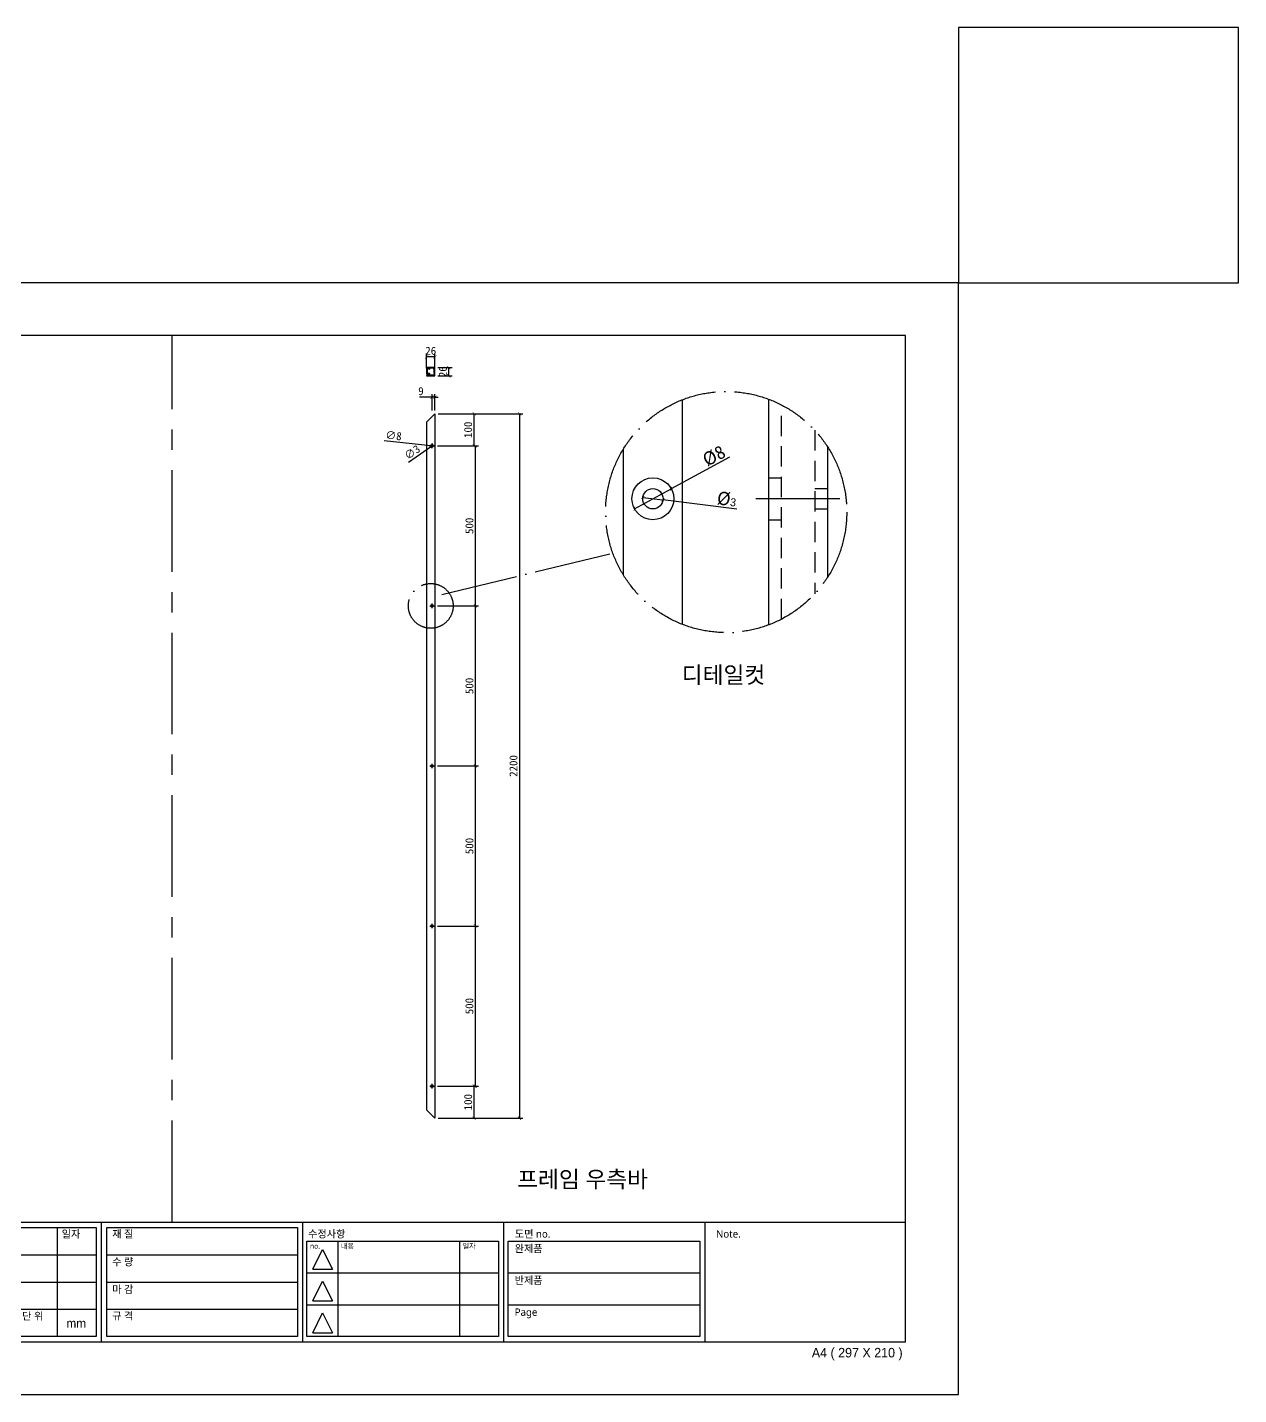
# Model space of a CAD drawing. Header units: millimetres. Extents: x -44117 to 256353, y -2095463 to 65325.
# Drawn here: x -32297 to -28514, y 7428 to 11699 of the extents above; entities that cross this region are included whole.
import ezdxf

# ---------------------------------------------------------------- set-up
doc = ezdxf.new("R2010")
doc.units = ezdxf.units.MM
doc.header["$LTSCALE"] = 10
for name, pattern in [('ACAD_ISO04W100', [30, 24, -3, 0, -3]), ('CENTER', [50.8, 31.75, -6.35, 6.35, -6.35]), ('HIDDEN', [9.525, 6.35, -3.175])]:
    doc.linetypes.add(name, pattern=pattern)
for name, color, linetype in [('cen', 1, 'CENTER'), ('도면층1', 7, 'HIDDEN'), ('도면층2', 3, 'CENTER')]:
    doc.layers.add(name, color=color, linetype=linetype)
doc.styles.add('고딕', font='')
doc.styles.get('고딕').set_extended_font_data('HYgtrE')
doc.dimstyles.new('ISO-25', dxfattribs={"dimtxt": 2.5, "dimasz": 2.5, "dimexe": 1, "dimexo": 1, "dimtad": 1, "dimtxsty": 'Standard', "dimblk": 'ARCHTICK', "dimcen": 2.5, "dimadec": 0, "dimazin": 0, "dimtfac": 1, "dimtmove": 0, "dimatfit": 3, "dimfxl": 0, "dimarcsym": 0})

# ---------------------------------------------------------------- blocks, each defined once
blk = doc.blocks.new('_ArchTick')
at = {"color": 0, "linetype": 'ByBlock', "const_width": 0.15}
blk.add_lwpolyline([(-0.5, -0.5), (0.5, 0.5)], dxfattribs=at)
blk = doc.blocks.new('*D196')
at = {"color": 0, "lineweight": -2}
for p, q in [((-31014.1, 10491.6), (-30749.9, 10491.6)), ((-30759.9, 10491.6), (-30759.9, 8291.6)), ((-31014.1, 8291.6), (-30749.9, 8291.6))]:
    blk.add_line(p, q, dxfattribs=at)
at = {"layer": 'Defpoints', "color": 0}
for p in [(-31024.1, 10491.6), (-31024.1, 8291.6), (-30759.9, 8291.6)]:
    blk.add_point(p, dxfattribs=at)
at = {"color": 0, "lineweight": -2, "xscale": 10, "yscale": 10, "zscale": 10}
for p, rotation in [((-30759.9, 10491.6), 90), ((-30759.9, 8291.6), 270)]:
    blk.add_blockref('_ArchTick', p, dxfattribs=dict(at, rotation=rotation))
at = {"color": 0, "insert": (-30778.7, 9391.6), "char_height": 25, "attachment_point": 5, "rotation": 90}
blk.add_mtext('2200', dxfattribs=at)
blk = doc.blocks.new('_None')
blk = doc.blocks.new('*D197')
at = {"color": 0, "lineweight": -2}
for p, q in [((-31016.1, 8391.6), (-30891.5, 8391.6)), ((-30901.5, 8291.6), (-30901.5, 8391.6)), ((-31014.1, 8291.6), (-30891.5, 8291.6))]:
    blk.add_line(p, q, dxfattribs=at)
at = {"layer": 'Defpoints', "color": 0}
for p in [(-31026.1, 8391.6), (-30901.5, 8391.6), (-31024.1, 8291.6)]:
    blk.add_point(p, dxfattribs=at)
at = {"color": 0, "lineweight": -2, "xscale": 10, "yscale": 10, "zscale": 10}
for p, rotation in [((-30901.5, 8391.6), 90), ((-30901.5, 8291.6), 270)]:
    blk.add_blockref('_ArchTick', p, dxfattribs=dict(at, rotation=rotation))
at = {"color": 0, "insert": (-30920.3, 8341.6), "char_height": 25, "attachment_point": 5, "rotation": 90}
blk.add_mtext('100', dxfattribs=at)
blk = doc.blocks.new('*D198')
at = {"color": 0, "lineweight": -2}
for p, q in [((-31016.1, 8891.6), (-30887.5, 8891.6)), ((-30897.5, 8391.6), (-30897.5, 8891.6)), ((-31016.1, 8391.6), (-30887.5, 8391.6))]:
    blk.add_line(p, q, dxfattribs=at)
at = {"layer": 'Defpoints', "color": 0}
for p in [(-31026.1, 8891.6), (-30897.5, 8891.6), (-31026.1, 8391.6)]:
    blk.add_point(p, dxfattribs=at)
at = {"color": 0, "lineweight": -2, "xscale": 10, "yscale": 10, "zscale": 10}
for p, rotation in [((-30897.5, 8891.6), 90), ((-30897.5, 8391.6), 270)]:
    blk.add_blockref('_ArchTick', p, dxfattribs=dict(at, rotation=rotation))
at = {"color": 0, "insert": (-30916.3, 8641.6), "char_height": 25, "attachment_point": 5, "rotation": 90}
blk.add_mtext('500', dxfattribs=at)
blk = doc.blocks.new('*D199')
at = {"color": 0, "lineweight": -2}
for p, q in [((-31016.1, 9391.6), (-30887.5, 9391.6)), ((-30897.5, 8891.6), (-30897.5, 9391.6)), ((-31016.1, 8891.6), (-30887.5, 8891.6))]:
    blk.add_line(p, q, dxfattribs=at)
at = {"layer": 'Defpoints', "color": 0}
for p in [(-31026.1, 9391.6), (-30897.5, 9391.6), (-31026.1, 8891.6)]:
    blk.add_point(p, dxfattribs=at)
at = {"color": 0, "lineweight": -2, "xscale": 10, "yscale": 10, "zscale": 10}
for p, rotation in [((-30897.5, 9391.6), 90), ((-30897.5, 8891.6), 270)]:
    blk.add_blockref('_ArchTick', p, dxfattribs=dict(at, rotation=rotation))
at = {"color": 0, "insert": (-30916.3, 9141.6), "char_height": 25, "attachment_point": 5, "rotation": 90}
blk.add_mtext('500', dxfattribs=at)
blk = doc.blocks.new('*D200')
at = {"color": 0, "lineweight": -2}
for p, q in [((-31016.1, 9891.6), (-30887.5, 9891.6)), ((-30897.5, 9391.6), (-30897.5, 9891.6)), ((-31016.1, 9391.6), (-30887.5, 9391.6))]:
    blk.add_line(p, q, dxfattribs=at)
at = {"layer": 'Defpoints', "color": 0}
for p in [(-31026.1, 9891.6), (-30897.5, 9891.6), (-31026.1, 9391.6)]:
    blk.add_point(p, dxfattribs=at)
at = {"color": 0, "lineweight": -2, "xscale": 10, "yscale": 10, "zscale": 10}
for p, rotation in [((-30897.5, 9891.6), 90), ((-30897.5, 9391.6), 270)]:
    blk.add_blockref('_ArchTick', p, dxfattribs=dict(at, rotation=rotation))
at = {"color": 0, "insert": (-30916.3, 9641.6), "char_height": 25, "attachment_point": 5, "rotation": 90}
blk.add_mtext('500', dxfattribs=at)
blk = doc.blocks.new('*D201')
at = {"color": 0, "lineweight": -2}
for p, q in [((-31016.1, 10391.6), (-30887.5, 10391.6)), ((-30897.5, 9891.6), (-30897.5, 10391.6)), ((-31016.1, 9891.6), (-30887.5, 9891.6))]:
    blk.add_line(p, q, dxfattribs=at)
at = {"layer": 'Defpoints', "color": 0}
for p in [(-31026.1, 10391.6), (-30897.5, 10391.6), (-31026.1, 9891.6)]:
    blk.add_point(p, dxfattribs=at)
at = {"color": 0, "lineweight": -2, "xscale": 10, "yscale": 10, "zscale": 10}
for p, rotation in [((-30897.5, 10391.6), 90), ((-30897.5, 9891.6), 270)]:
    blk.add_blockref('_ArchTick', p, dxfattribs=dict(at, rotation=rotation))
at = {"color": 0, "insert": (-30916.3, 10141.6), "char_height": 25, "attachment_point": 5, "rotation": 90}
blk.add_mtext('500', dxfattribs=at)
blk = doc.blocks.new('*D202')
at = {"color": 0, "lineweight": -2}
for p, q in [((-31014.1, 10491.6), (-30891.5, 10491.6)), ((-30901.5, 10391.6), (-30901.5, 10491.6)), ((-31016.1, 10391.6), (-30891.5, 10391.6))]:
    blk.add_line(p, q, dxfattribs=at)
at = {"layer": 'Defpoints', "color": 0}
for p in [(-31024.1, 10491.6), (-30901.5, 10491.6), (-31026.1, 10391.6)]:
    blk.add_point(p, dxfattribs=at)
at = {"color": 0, "lineweight": -2, "xscale": 10, "yscale": 10, "zscale": 10}
for p, rotation in [((-30901.5, 10491.6), 90), ((-30901.5, 10391.6), 270)]:
    blk.add_blockref('_ArchTick', p, dxfattribs=dict(at, rotation=rotation))
at = {"color": 0, "insert": (-30920.3, 10441.6), "char_height": 25, "attachment_point": 5, "rotation": 90}
blk.add_mtext('100', dxfattribs=at)
blk = doc.blocks.new('A$C2EC13F1B')
at = {"color": 7}
for p, q in [((-3.67, -0.83), (-1.17, 4.17)), ((-1.17, 4.17), (1.33, -0.83))]:
    blk.add_line(p, q, dxfattribs=at)
blk.add_lwpolyline([(-3.67, -0.83), (1.33, -0.83)], dxfattribs=at)
blk = doc.blocks.new('a4 1scale')
at = {"color": 8}
for p, q in [((-15144.83, -4477.05), (-14867.83, -4477.05)), ((-15097.66, -4499.61), (-15097.66, -4477.05)), ((-15057.67, -4499.62), (-15057.67, -4477.06)), ((-15019.68, -4499.62), (-15019.68, -4477.06)), ((-14981.69, -4499.62), (-14981.69, -4477.06)), ((-14943.7, -4499.62), (-14943.7, -4477.06)), ((-14905.71, -4499.62), (-14905.71, -4477.06)), ((-15028.06, -4478.06), (-15028.06, -4498.62)), ((-14980.9, -4480.63), (-14944.7, -4480.63)), ((-14975.07, -4480.63), (-14975.07, -4498.62)), ((-14952.08, -4480.63), (-14952.08, -4498.62)), ((-14942.91, -4480.63), (-14906.71, -4480.63)), ((-15056.67, -4483.2), (-15020.68, -4483.2)), ((-15018.68, -4483.2), (-14982.69, -4483.2)), ((-14980.9, -4486.63), (-14944.7, -4486.63)), ((-14942.91, -4486.63), (-14906.71, -4486.63)), ((-15096.66, -4488.33), (-15058.67, -4488.34)), ((-15056.67, -4488.34), (-15020.68, -4488.34)), ((-15018.68, -4488.34), (-14982.69, -4488.34)), ((-15141.53, -4492.95), (-15101.88, -4492.95)), ((-14980.9, -4492.63), (-14944.7, -4492.63)), ((-14942.91, -4492.63), (-14906.71, -4492.63)), ((-15056.67, -4493.48), (-15020.68, -4493.48)), ((-15018.68, -4493.48), (-14982.69, -4493.48))]:
    blk.add_line(p, q, dxfattribs=at)
for points in [[(-15154.83, -4509.61), (-14857.83, -4509.61), (-14857.83, -4299.61), (-15154.83, -4299.61)], [(-15144.83, -4499.61), (-14867.83, -4499.61), (-14867.83, -4309.61), (-15144.83, -4309.61)]]:
    blk.add_lwpolyline(points, close=True)
for points in [[(-15143.82, -4478.05), (-15098.66, -4478.05), (-15098.66, -4498.61), (-15143.83, -4498.61)], [(-15058.67, -4478.06), (-15096.66, -4478.05), (-15096.66, -4498.61), (-15058.66, -4498.62)], [(-15056.67, -4478.06), (-15020.68, -4478.06), (-15020.68, -4498.62), (-15056.67, -4498.62)], [(-15018.68, -4478.06), (-14982.69, -4478.06), (-14982.69, -4498.62), (-15018.68, -4498.62)]]:
    blk.add_lwpolyline(points, close=True, dxfattribs=at)
for points in [[(-14944.7, -4480.63), (-14944.7, -4498.62), (-14980.9, -4498.62), (-14980.9, -4480.63)], [(-14906.71, -4480.63), (-14906.71, -4498.62), (-14942.91, -4498.62), (-14942.91, -4480.63)]]:
    blk.add_lwpolyline(points, dxfattribs=at)
at = {"color": 8, "xscale": 0.7469071166727064, "yscale": 0.7469071166727064, "zscale": 0.7469071166727064}
for p in [(-14977.06, -4485.3), (-14977.06, -4491.3), (-14977.06, -4497.29)]:
    blk.add_blockref('A$C2EC13F1B', p, dxfattribs=at)
at = {"color": 8, "style": '고딕'}
for s, insert, char_height, width, attachment_point in [('{\\fMalgun Gothic|b0|i0|c129|p50;PROJECT}', (-15095.45, -4478.74), 1.6004, 37.4801, 1), ('{\\fMalgun Gothic|b0|i0|c129|p50;설 계}', (-15055.65, -4478.55), 1.4003, 21.6513, 1), ('{\\fGulim|b0|i0|c129|p50;일자}', (-15027.2, -4478.57), 1.4, 24.7824, 1), ('{\\fMalgun Gothic|b0|i0|c129|p50;재 질}', (-15017.66, -4478.55), 1.4003, 21.6513, 1), ('{\\fMalgun Gothic|b0|i0|c129|p50;수정사항}', (-14980.67, -4478.55), 1.4003, 21.6513, 1), ('{\\fMalgun Gothic|b0|i0|c129|p50;도면 no.}', (-14941.63, -4478.55), 1.4003, 21.6513, 1), ('{\\fMalgun Gothic|b0|i0|c129|p50;Note.}', (-14903.64, -4478.55), 1.4003, 21.6513, 1), ('{\\fMalgun Gothic|b0|i0|c129|p50;no.}', (-14980.32, -4481.07), 0.96, 25.9815, 1), ('{\\fMalgun Gothic|b0|i0|c129|p50;내용}', (-14974.49, -4481.07), 0.96, 25.9815, 1), ('{\\fMalgun Gothic|b0|i0|c129|p50;일자}', (-14951.5, -4481.07), 0.96, 25.9815, 1), ('{\\fGulim|b0|i0|c129|p50;완\\fMalgun Gothic|b0|i0|c129|p50;제품}', (-14941.66, -4481.32), 1.4003, 21.6513, 1), ('{\\fMalgun Gothic|b0|i0|c129|p50;검 토}', (-15055.65, -4483.82), 1.4003, 21.6513, 1), ('{\\fMalgun Gothic|b0|i0|c129|p50;수 량}', (-15017.66, -4483.82), 1.4003, 21.6513, 1), ('{\\fMalgun Gothic|b0|i0|c129|p50;반제품}', (-14941.66, -4487.32), 1.4003, 21.6513, 1), ('{\\fMalgun Gothic|b0|i0|c129|p50;도면명}', (-15095.89, -4489.07), 1.6004, 37.4801, 1), ('{\\fMalgun Gothic|b0|i0|c129|p50;승 인}', (-15055.65, -4489.02), 1.4003, 21.6513, 1), ('{\\fMalgun Gothic|b0|i0|c129|p50;마 감}', (-15017.66, -4489.02), 1.4003, 21.6513, 1), ('{\\fMalgun Gothic|b0|i0|c129|p50;척 도 }', (-15055.65, -4494.02), 1.4003, 21.6513, 1), ('{\\fGulim|b0|i0|c129|p50;단 위}', (-15034.68, -4494.09), 1.4003, 21.6513, 1), ('mm', (-15024.45, -4496.13), 1.7, 15.2516, 5), ('{\\fMalgun Gothic|b0|i0|c129|p50;규 격 }', (-15017.66, -4494.02), 1.4003, 21.6513, 1), ('{\\fMalgun Gothic|b0|i0|c129|p50;Page}', (-14941.66, -4493.32), 1.4003, 21.6513, 1), ('{\\C8;P-01-01}', (-15144.37, -4500.78), 1.8004, 27.0059, 1), ('{\\C8;A4 ( 297 X 210 )}', (-14868.4, -4500.78), 1.8004, 27.0059, 3)]:
    blk.add_mtext(s, dxfattribs=dict(at, insert=insert, char_height=char_height, width=width, attachment_point=attachment_point))
blk = doc.blocks.new('*D203')
at = {"color": 0, "lineweight": -2}
for p, q in [((-31182.2, 10407.7), (-31037.1, 10392)), ((-31029.1, 10391.1), (-31037.1, 10392)), ((-31029.1, 10391.1), (-31029.1, 10391.1))]:
    blk.add_line(p, q, dxfattribs=at)
at = {"layer": 'Defpoints', "color": 0}
for p in [(-31037.1, 10392), (-31029.1, 10391.1)]:
    blk.add_point(p, dxfattribs=at)
at = {"color": 0, "lineweight": -2, "xscale": 10, "yscale": 10, "zscale": 10}
for p, rotation in [((-31037.1, 10392), 353.8342125039075), ((-31029.1, 10391.1), 173.8342125039076)]:
    blk.add_blockref('_ArchTick', p, dxfattribs=dict(at, rotation=rotation))
at = {"color": 0, "insert": (-31153.3, 10423.4), "char_height": 25, "attachment_point": 5, "rotation": 353.8342}
blk.add_mtext('∅8', dxfattribs=at)
blk = doc.blocks.new('*D204')
at = {"color": 0, "lineweight": -2}
for p, q in [((-31106.6, 10340.6), (-31034.3, 10390.7)), ((-31031.9, 10392.4), (-31034.3, 10390.7)), ((-31031.9, 10392.4), (-31031.9, 10392.4))]:
    blk.add_line(p, q, dxfattribs=at)
at = {"layer": 'Defpoints', "color": 0}
for p in [(-31034.3, 10390.7), (-31031.9, 10392.4)]:
    blk.add_point(p, dxfattribs=at)
at = {"color": 0, "lineweight": -2, "xscale": 10, "yscale": 10, "zscale": 10}
for p, rotation in [((-31034.3, 10390.7), 34.73872542622149), ((-31031.9, 10392.4), 214.7387254262215)]:
    blk.add_blockref('_ArchTick', p, dxfattribs=dict(at, rotation=rotation))
at = {"color": 0, "insert": (-31095, 10371.5), "char_height": 25, "attachment_point": 5, "rotation": 34.7387}
blk.add_mtext('∅3', dxfattribs=at)
blk = doc.blocks.new('*D213')
at = {"color": 0, "lineweight": -2}
for p, q in [((-30103.7, 10355.6), (-30285.8, 10257.3)), ((-30400.9, 10195.2), (-30285.8, 10257.3)), ((-30400.9, 10195.2), (-30400.9, 10195.2))]:
    blk.add_line(p, q, dxfattribs=at)
at = {"layer": 'Defpoints', "color": 0}
for p in [(-30285.8, 10257.3), (-30400.9, 10195.2)]:
    blk.add_point(p, dxfattribs=at)
at = {"color": 0, "lineweight": -2, "xscale": 10, "yscale": 10, "zscale": 10}
for p, rotation in [((-30285.8, 10257.3), 208.3664107921204), ((-30400.9, 10195.2), 28.3664107921204)]:
    blk.add_blockref('_ArchTick', p, dxfattribs=dict(at, rotation=rotation))
at = {"color": 0, "insert": (-30152.6, 10360), "char_height": 25, "attachment_point": 5, "rotation": 28.3664}
blk.add_mtext('{\\H1.6667x;Ø8}', dxfattribs=at)
blk = doc.blocks.new('*D214')
at = {"color": 0, "lineweight": -2}
for p, q in [((-30374.9, 10230.1), (-30374.9, 10230.1)), ((-30374.9, 10230.1), (-30311.8, 10222.3)), ((-30081, 10193.8), (-30311.8, 10222.3))]:
    blk.add_line(p, q, dxfattribs=at)
at = {"layer": 'Defpoints', "color": 0}
for p in [(-30374.9, 10230.1), (-30311.8, 10222.3)]:
    blk.add_point(p, dxfattribs=at)
at = {"color": 0, "lineweight": -2, "xscale": 10, "yscale": 10, "zscale": 10}
for p, rotation in [((-30374.9, 10230.1), 352.9456362608913), ((-30311.8, 10222.3), 172.9456362608913)]:
    blk.add_blockref('_ArchTick', p, dxfattribs=dict(at, rotation=rotation))
at = {"color": 0, "insert": (-30112.8, 10225), "char_height": 25, "attachment_point": 5, "rotation": 352.9456}
blk.add_mtext('{\\H1.6667x;Ø\\fPMingLiU|b0|i0|c129|p0;\\H0.59999x;3}', dxfattribs=at)
blk = doc.blocks.new('*D257')
at = {"color": 0, "lineweight": -2}
for p, q in [((-31050.1, 10634.1), (-31050.1, 10679.4)), ((-31024.1, 10634.1), (-31024.1, 10679.4)), ((-31024.1, 10669.4), (-31050.1, 10669.4))]:
    blk.add_line(p, q, dxfattribs=at)
at = {"layer": 'Defpoints', "color": 0}
for p in [(-31050.1, 10669.4), (-31050.1, 10624.1), (-31024.1, 10624.1)]:
    blk.add_point(p, dxfattribs=at)
at = {"color": 0, "lineweight": -2, "xscale": 10, "yscale": 10, "zscale": 10, "rotation": 180}
blk.add_blockref('_ArchTick', (-31050.1, 10669.4), dxfattribs=at)
at = {"color": 0, "lineweight": -2, "xscale": 10, "yscale": 10, "zscale": 10}
blk.add_blockref('_ArchTick', (-31024.1, 10669.4), dxfattribs=at)
at = {"color": 0, "insert": (-31037.1, 10688.1), "char_height": 25, "attachment_point": 5}
blk.add_mtext('26', dxfattribs=at)
blk = doc.blocks.new('*D258')
at = {"color": 0, "lineweight": -2}
for p, q in [((-31014.6, 10636), (-30970.5, 10636)), ((-30980.5, 10610), (-30980.5, 10636)), ((-31014.6, 10610), (-30970.5, 10610))]:
    blk.add_line(p, q, dxfattribs=at)
at = {"layer": 'Defpoints', "color": 0}
for p in [(-31024.6, 10636), (-30980.5, 10636), (-31024.6, 10610)]:
    blk.add_point(p, dxfattribs=at)
at = {"color": 0, "lineweight": -2, "xscale": 10, "yscale": 10, "zscale": 10}
for p, rotation in [((-30980.5, 10636), 90), ((-30980.5, 10610), 270)]:
    blk.add_blockref('_ArchTick', p, dxfattribs=dict(at, rotation=rotation))
at = {"color": 0, "insert": (-30999.2, 10623), "char_height": 25, "attachment_point": 5, "rotation": 90}
blk.add_mtext('26', dxfattribs=at)
blk = doc.blocks.new('*D144')
at = {"color": 0, "lineweight": -2}
for p, q in [((-31033.1, 10501.6), (-31033.1, 10553.3)), ((-31024.1, 10501.6), (-31024.1, 10553.3)), ((-31033.1, 10543.3), (-31072.3, 10543.3)), ((-31024.1, 10543.3), (-31033.1, 10543.3)), ((-31024.1, 10543.3), (-31014.1, 10543.3))]:
    blk.add_line(p, q, dxfattribs=at)
at = {"layer": 'Defpoints', "color": 0}
for p in [(-31033.1, 10543.3), (-31033.1, 10491.6), (-31024.1, 10491.6)]:
    blk.add_point(p, dxfattribs=at)
at = {"color": 0, "lineweight": -2, "xscale": 10, "yscale": 10, "zscale": 10}
blk.add_blockref('_ArchTick', (-31033.1, 10543.3), dxfattribs=at)
at = {"color": 0, "lineweight": -2, "xscale": 10, "yscale": 10, "zscale": 10, "rotation": 180}
blk.add_blockref('_ArchTick', (-31024.1, 10543.3), dxfattribs=at)
at = {"color": 0, "insert": (-31067.7, 10562.1), "char_height": 25, "attachment_point": 5}
blk.add_mtext('9', dxfattribs=at)

msp = doc.modelspace()

# ---------------------------------------------------------------- linework, layer by layer
for p, q in [((-31025.61176, 10634.46912), (-31041.61176, 10634.46912)), ((-31041.61176, 10634.46912), (-31041.61176, 10631.46912)), ((-31025.61176, 10631.46912), (-31025.61176, 10634.46912)), ((-31042.61176, 10632.96912), (-31048.61176, 10632.96912)), ((-31048.61176, 10632.96912), (-31048.61176, 10618.16912)), ((-31048.61176, 10618.16912), (-31042.11176, 10618.16912)), ((-31042.61176, 10630.76912), (-31042.61176, 10632.96912)), ((-31039.91176, 10630.46912), (-31042.31176, 10630.46912)), ((-31042.11176, 10618.16912), (-31040.91176, 10618.16912)), ((-31041.61176, 10631.46912), (-31039.91176, 10631.46912)), ((-31040.61176, 10617.86912), (-31040.61176, 10616.66912)), ((-31040.61176, 10616.66912), (-31040.61176, 10612.96912)), ((-31040.61176, 10616.66912), (-31040.61176, 10616.66912)), ((-31040.61176, 10612.96912), (-31025.61176, 10612.96912)), ((-31039.61176, 10631.16912), (-31039.61176, 10630.76912)), ((-31028.61176, 10630.76912), (-31028.61176, 10631.16912)), ((-31028.31176, 10631.46912), (-31025.61176, 10631.46912)), ((-31027.11176, 10630.46912), (-31028.31176, 10630.46912)), ((-31027.11176, 10630.46912), (-31027.11176, 10616.96912)), ((-31025.61176, 10616.96912), (-31027.11176, 10616.96912)), ((-31025.61176, 10612.96912), (-31025.61176, 10616.96912)), ((-30251.56644, 10535.29704), (-30251.56644, 9834.06968)), ((-29981.41494, 9832.50479), (-29981.41494, 10536.86194)), ((-31050.11176, 10465.57269), (-31024.11176, 10491.57269)), ((-31050.11176, 10465.57269), (-31050.11176, 8317.57269)), ((-31024.11176, 10491.57269), (-31024.11176, 8291.57269)), ((-30435.1342, 9987.46669), (-30435.1342, 10381.90004)), ((-29797.84719, 10388.37145), (-29797.84719, 9980.99528)), ((-31050.11176, 8317.57269), (-31024.11176, 8291.57269))]:
    msp.add_line(p, q)
at = {"color": 1, "linetype": 'ACAD_ISO04W100'}
msp.add_line((-31002.94109, 9927.28887), (-30468.43141, 10056.50273), dxfattribs=at)
msp.add_lwpolyline([(-29388.59578, 10900.95488), (-28514.03245, 10900.95488), (-28514.03245, 11698.50976), (-29388.59578, 11698.50976)], close=True)
msp.add_lwpolyline([(-31049.81176, 10611.46925, 0.4142135624), (-31050.11176, 10611.16925), (-31050.11176, 10610.26912, 0.4142135624), (-31049.81176, 10609.96912), (-31024.61176, 10609.96912, 0.4142135624), (-31024.11176, 10610.46912), (-31024.11176, 10635.46912, 0.4142135624), (-31024.61176, 10635.96912), (-31049.61176, 10635.96912, 0.4142135624), (-31050.11176, 10635.46912), (-31050.11176, 10617.16912, 0.4142135624), (-31049.61176, 10616.66912), (-31042.11176, 10616.66912), (-31042.11176, 10611.46912), (-31049.81176, 10611.46912)], format="xyb")
for centre, radius in [((-30114.45517, 10184.68336), 376.46972), ((-31037.11176, 9891.57269), 69.97253)]:
    msp.add_circle(centre, radius, dxfattribs=at)
for centre, radius in [((-31033.11176, 10391.57269), 4), ((-31033.11176, 10391.57269), 1.5), ((-30343.35032, 10226.2319), 65.39513), ((-30343.35032, 10226.2319), 31.78929), ((-31033.11176, 9891.57269), 4), ((-31033.11176, 9891.57269), 1.5), ((-31033.11176, 9391.57269), 4), ((-31033.11176, 9391.57269), 1.5), ((-31033.11176, 8891.57269), 4), ((-31033.11176, 8891.57269), 1.5), ((-31033.11176, 8391.57269), 4), ((-31033.11176, 8391.57269), 1.5)]:
    msp.add_circle(centre, radius)
for centre, start, end in [((-31042.31176, 10630.76912), 180, 270), ((-31040.91176, 10617.86912), 360, 90), ((-31039.91176, 10631.16912), 360, 90), ((-31039.91176, 10630.76912), 270, 0), ((-31028.31176, 10631.16912), 90, 180), ((-31028.31176, 10630.76912), 180, 270)]:
    msp.add_arc(centre, 0.3, start, end)
at = {"layer": 'cen'}
msp.add_line((-31844.41453, 7966.43103), (-31844.41453, 10735.57988), dxfattribs=at)
at = {"layer": '도면층1'}
for p, q in [((-29941.41494, 9850.33843), (-29941.41494, 10519.02829)), ((-29837.84719, 10440.06049), (-29837.84719, 9929.30624)), ((-29981.41494, 10291.62703), (-29941.41494, 10291.62703)), ((-29837.84719, 10258.02119), (-29797.84719, 10258.02119)), ((-29837.84719, 10194.44261), (-29797.84719, 10194.44261)), ((-29981.41494, 10160.83677), (-29941.41494, 10160.83677))]:
    msp.add_line(p, q, dxfattribs=at)
at = {"layer": '도면층2'}
for p, q in [((-31040.11176, 10391.57269), (-31026.11176, 10391.57269)), ((-31033.11176, 10384.57269), (-31033.11176, 10398.57269)), ((-29759.39446, 10226.2319), (-30022.082, 10226.2319)), ((-31040.11176, 9891.57269), (-31026.11176, 9891.57269)), ((-31033.11176, 9884.57269), (-31033.11176, 9898.57269)), ((-31033.11176, 9384.57269), (-31033.11176, 9398.57269)), ((-31040.11176, 9391.57269), (-31026.11176, 9391.57269)), ((-31040.11176, 8891.57269), (-31026.11176, 8891.57269)), ((-31033.11176, 8884.57269), (-31033.11176, 8898.57269)), ((-31040.11176, 8391.57269), (-31026.11176, 8391.57269)), ((-31033.11176, 8384.57269), (-31033.11176, 8398.57269))]:
    msp.add_line(p, q, dxfattribs=at)

# ---------------------------------------------------------------- block references
at = {"color": 1, "xscale": 16.5375, "yscale": 16.5375, "zscale": 16.5375}
msp.add_blockref('a4 1scale', (216322.76662, 82005.73904), dxfattribs=at)

# ---------------------------------------------------------------- texts
at = {"color": 142, "char_height": 52.004575, "width": 1506.5379465, "attachment_point": 5, "style": '고딕'}
for s, insert in [('{\\fMalgun Gothic|b0|i0|c129|p50;디테일컷}', (-30122.79197, 9673.34634)), ('{\\fMalgun Gothic|b0|i0|c129|p50;프레임 우측바}', (-30562.87956, 8098.06623))]:
    msp.add_mtext(s, dxfattribs=dict(at, insert=insert))

# ---------------------------------------------------------------- dimensions: what is measured, and where the dimension line sits
for base, p1, p2, angle, picture, middle in [((-31050.11176, 10669.39933), (-31024.11176, 10624.12284), (-31050.11176, 10624.12284), 180, '*D257', (-31037.11176, 10669.39933)), ((-30980.48547, 10635.96912), (-31024.61176, 10609.96912), (-31024.61176, 10635.96912), 90, '*D258', (-30980.48547, 10622.96912))]:
    dim = msp.add_linear_dim(base=base, p1=p1, p2=p2, angle=angle, dimstyle='ISO-25', override={"dimscale": 10, "dimasz": 1, "dimdec": 1, "dimcen": 0, "dimtdec": 1, "dimldrblk": 'None', "dimtfillclr": 100})
    dim.commit()
    dim.dimension.update_dxf_attribs({"geometry": picture, "text_midpoint": middle, "dimtype": 160})
dim = msp.add_linear_dim(base=(-31033.11176, 10543.30691), p1=(-31024.11176, 10491.57269), p2=(-31033.11176, 10491.57269), dimstyle='ISO-25', override={"dimscale": 10, "dimasz": 1, "dimdec": 1, "dimcen": 0, "dimtdec": 1, "dimldrblk": 'None', "dimtfillclr": 100})
dim.commit()
dim.dimension.update_dxf_attribs({"geometry": '*D144', "text_midpoint": (-31067.6951, 10562.05691)})
for base, p1, p2, picture, middle in [((-30901.53454, 10491.57269), (-31026.11176, 10391.57269), (-31024.11176, 10491.57269), '*D202', (-30920.28454, 10441.57269)), ((-30759.90669, 8291.57269), (-31024.11176, 10491.57269), (-31024.11176, 8291.57269), '*D196', (-30778.65669, 9391.57269)), ((-30897.53454, 10391.57269), (-31026.11176, 9891.57269), (-31026.11176, 10391.57269), '*D201', (-30916.28454, 10141.57269)), ((-30897.53454, 9891.57269), (-31026.11176, 9391.57269), (-31026.11176, 9891.57269), '*D200', (-30916.28454, 9641.57269)), ((-30897.53454, 9391.57269), (-31026.11176, 8891.57269), (-31026.11176, 9391.57269), '*D199', (-30916.28454, 9141.57269)), ((-30897.53454, 8891.57269), (-31026.11176, 8391.57269), (-31026.11176, 8891.57269), '*D198', (-30916.28454, 8641.57269)), ((-30901.53454, 8391.57269), (-31024.11176, 8291.57269), (-31026.11176, 8391.57269), '*D197', (-30920.28454, 8341.57269))]:
    dim = msp.add_linear_dim(base=base, p1=p1, p2=p2, angle=90, dimstyle='ISO-25', override={"dimscale": 10, "dimasz": 1, "dimldrblk": 'None'})
    dim.commit()
    dim.dimension.update_dxf_attribs({"geometry": picture, "text_midpoint": middle})
for p1, p2, picture, middle in [((-31029.1349, 10391.14307), (-31037.08862, 10392.00232), '*D203', (-31155.27897, 10404.77049)), ((-31031.87912, 10392.42745), (-31034.3444, 10390.71794), '*D204', (-31084.33346, 10356.05386))]:
    dim = msp.add_diameter_dim_2p(p1=p1, p2=p2, dimstyle='ISO-25', override={"dimscale": 10, "dimasz": 1, "dimdec": 1, "dimcen": 0, "dimtdec": 1, "dimldrblk": 'None'})
    dim.commit()
    dim.dimension.update_dxf_attribs({"geometry": picture, "text_midpoint": middle, "dimtype": 163})
for p1, p2, text, picture, middle in [((-30400.89327, 10195.16212), (-30285.80737, 10257.30168), '{\\H1.6667x;Ø8}', '*D213', (-30139.74199, 10336.1683)), ((-30374.89897, 10230.13598), (-30311.80167, 10222.32782), '{\\H1.6667x;Ø\\fPMingLiU|b0|i0|c129|p0;\\H0.59999x;3}', '*D214', (-30116.11447, 10198.11196))]:
    dim = msp.add_diameter_dim_2p(p1=p1, p2=p2, text=text, dimstyle='ISO-25', override={"dimscale": 10, "dimasz": 1, "dimdec": 1, "dimcen": 0, "dimtdec": 1, "dimldrblk": 'None'})
    dim.commit()
    dim.dimension.update_dxf_attribs({"geometry": picture, "text_midpoint": middle, "dimtype": 163})

doc.saveas('drawing.dxf')
